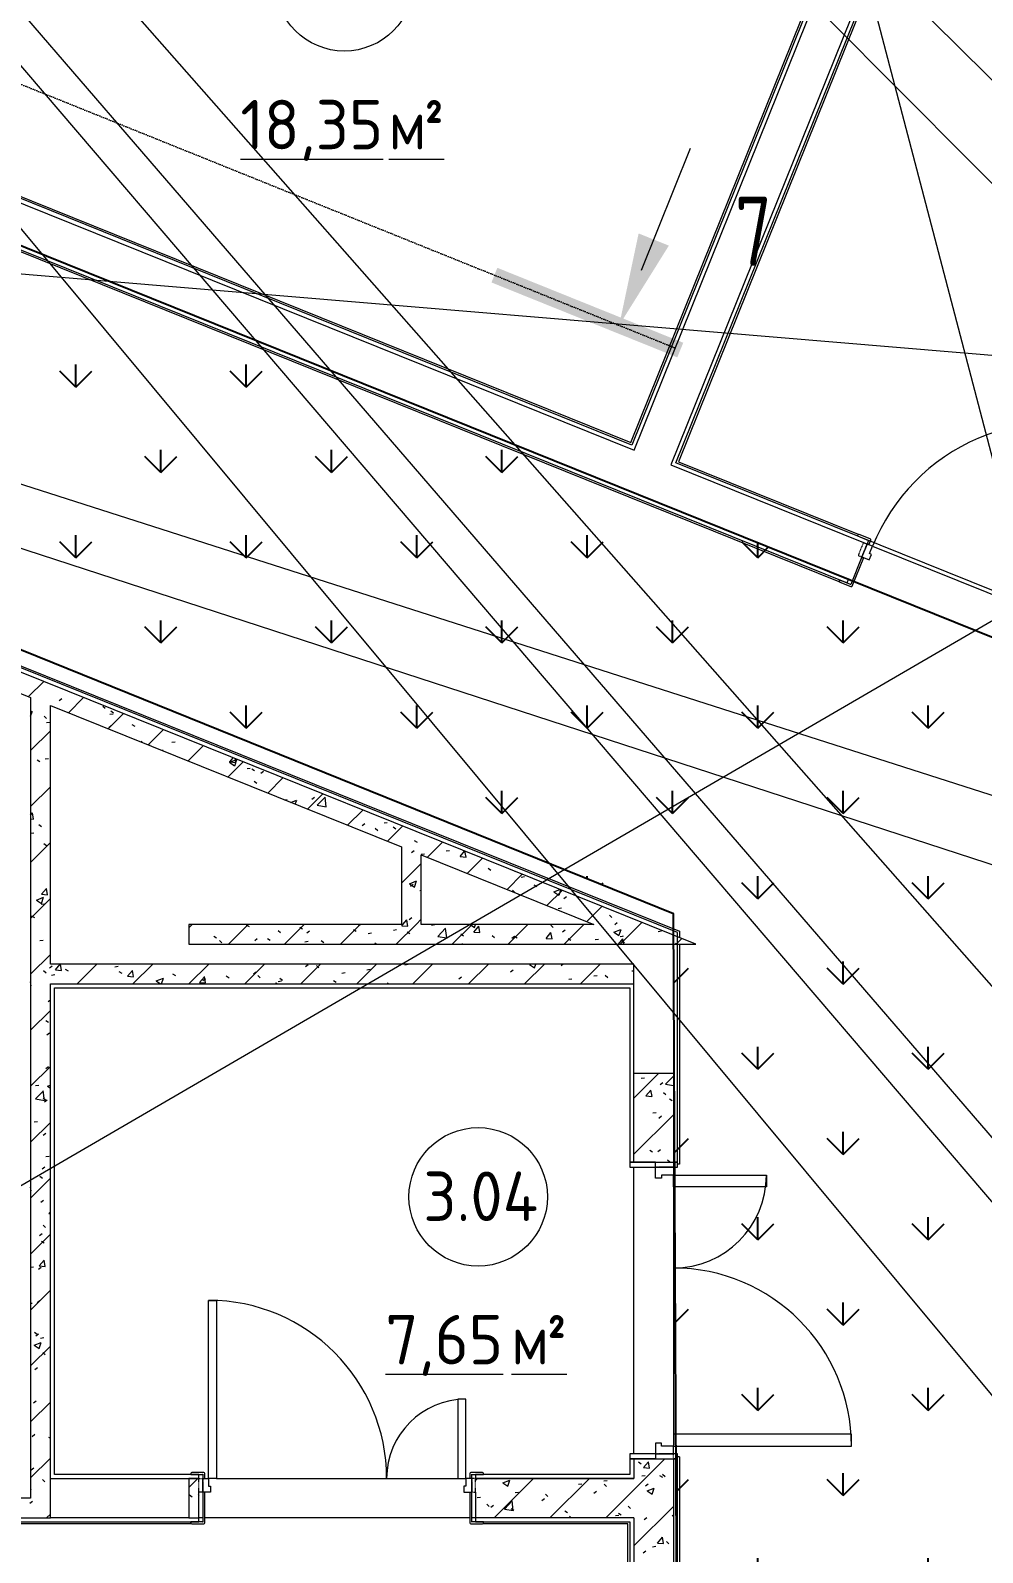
# Model space of a CAD drawing. Header units: millimetres. Extents: x -584918 to 2941280, y 3000189 to 4229862.
# Drawn here: x 174783 to 179597, y 4026667 to 4034362 of the extents above; entities that cross this region are included whole.
import ezdxf

# ---------------------------------------------------------------- set-up
doc = ezdxf.new("R2010")
doc.units = ezdxf.units.MM
doc.linetypes.add('ASVP_Линия разреза', pattern=[20, 0, -10, 0, -10])
doc.linetypes.add('ASVP_Невидимые', pattern=[5, 3, -2])
for name, color, linetype, lineweight in [('Двери', 7, 'Continuous', 0), ('Марки помещений', 7, 'Continuous', 0), ('Обобщенные модели', 7, 'Continuous', 0), ('Перекрытие', 7, 'Continuous', 0), ('Разрезы', 7, 'Continuous', 0), ('Стены внутренние', 7, 'Continuous', 0), ('Стены несущие', 7, 'Continuous', 0), ('Стены отделка', 7, 'Continuous', 0), ('экспертиза ДУ', 1, 'Continuous', 0), ('экспертиза ДУ пояснения', 6, 'Continuous', 0), ('экспертиза условные обозначения', 1, 'Continuous', 0)]:
    doc.layers.add(name, color=color, linetype=linetype, lineweight=lineweight)
doc.styles.add('GOST Common_2', font='', dxfattribs={"height": 500})
doc.styles.add('GOST Common_3', font='', dxfattribs={"width": 0.9, "height": 500})
doc.styles.add('GOST Common_5', font='', dxfattribs={"width": 0.9, "height": 500})
doc.styles.get('GOST Common_2').set_extended_font_data('GOST Common')
doc.styles.get('GOST Common_3').set_extended_font_data('GOST Common')
doc.styles.get('GOST Common_5').set_extended_font_data('GOST Common')
pattern_1 = [(45, (188753.27, 4005092.92), (-141.4214, 141.4214), [])]
pattern_2 = [(50, (188753.27, 4005092.92), (364.368, -31.8783), [38.1, -419.1]), (355, (188753.27, 4005092.9), (-70.486, 382.1133), [30.48, -335.28]), (100.451, (188783.63, 4005090.26), (293.885, 350.2334), [32.38, -356.18]), (46.184, (188753.27, 4005194.5), (542.1585, -84.086), [57.15, -628.65]), (96.636, (188798.45, 4005187.5), (474.805, 494.8554), [48.57, -534.27]), (351.184, (188753.27, 4005194.5), (474.81, 494.85), [45.72, -502.92]), (21, (188804.07, 4005169.12), (303.2285, -204.5305), [38.1, -419.1]), (326, (188804.07, 4005169.1), (123.604, 368.376), [30.48, -335.28]), (71.451, (188829.33, 4005152.07), (426.834, 163.8427), [32.38, -356.18]), (37.5, (188753.27, 4005092.92), (6.17665, 169.11015), [16.764, -314.452, 16.764, -323.596, -336.55]), (37.5, (188753.27, 4005092.92), (6.17665, 169.11015), [-671.576, 16.764, -319.786]), (7.5, (188753.27, 4005092.92), (133.6389, 200.3615), [16.764, -177.292, 16.764, -306.832, -128.27]), (7.5, (188753.27, 4005092.92), (133.6389, 200.3615), [-517.652, 16.764, -111.506]), (327.5, (188639.98, 4005092.92), (271.1818, -11.45836), [16.764, -110.236, 16.764, -379.476, -525.78]), (327.5, (188639.98, 4005092.92), (271.1818, -11.45836), [-523.24, 16.764, -509.016]), (317.5, (188589.18, 4005092.92), (296.2585, 50.8528), [16.764, -148.336, 16.764, -246.38, -373.38]), (317.5, (188589.18, 4005092.92), (296.2585, 50.8528), [-428.244, 16.764, -356.616])]

# ---------------------------------------------------------------- blocks, each defined once
blk = doc.blocks.new('ASVP_ДверьДеревянная_2 полотна - Межкомнатная 1300х2000h_полотна_ Г Пр _1220 в свету_-7189934-АР Этаж 03')
at = {"layer": 'Двери', "lineweight": 18}
for p, q in [((-650, 1000), (-610, 1000)), ((-650, 100), (-650, 1000)), ((-610, 1000), (-610, 100)), ((650, 500), (610, 500)), ((610, 500), (610, 100)), ((650, 100), (650, 500)), ((-680, 100), (-650, 100)), ((-680, 30), (-680, 100)), ((-610, 100), (-650, 100)), ((-650, 100), (-650, 60)), ((610, 100), (650, 100)), ((680, 100), (650, 100)), ((650, 100), (650, 60)), ((680, 30), (680, 100)), ((-640, 30), (-680, 30)), ((-650, 60), (-640, 60)), ((-640, 60), (-640, 30)), ((650, 60), (640, 60)), ((640, 60), (640, 30)), ((640, 30), (680, 30))]:
    blk.add_line(p, q, dxfattribs=at)
at = {"layer": 'Двери', "linetype": 'ASVP_Невидимые', "lineweight": 18}
for p, q in [((-700, 100), (-680, 100)), ((-700, 30), (-700, 100)), ((-680, 100), (-680, 30)), ((700, 100), (680, 100)), ((680, 100), (680, 30)), ((700, 30), (700, 100)), ((-680, 30), (-700, 30)), ((680, 30), (700, 30))]:
    blk.add_line(p, q, dxfattribs=at)
at = {"layer": 'Двери'}
for centre, radius, start, end in [((-650, 100), 900, 360, 90), ((650, 100), 400, 90, 180)]:
    blk.add_arc(centre, radius, start, end, dxfattribs=at)
blk = doc.blocks.new('ASVP_НАЛИЧНИК МДФ_Двери - Наличник дверной МДФ-V12-АР Этаж 03')
at = {"layer": 'Обобщенные модели'}
for p, q in [((-680, 150), (-680, -1)), ((-670, -5), (-670, 150)), ((670, 150), (670, -5)), ((680, -1), (680, 150)), ((-681, 0), (-740, 0)), ((-740, 0), (-740, -5)), ((-681, -1), (-681, 0)), ((740, 0), (681, 0)), ((681, 0), (681, -1)), ((740, -5), (740, 0)), ((-735, -10), (-675, -10)), ((-680, -1), (-681, -1)), ((675, -10), (735, -10)), ((681, -1), (680, -1))]:
    blk.add_line(p, q, dxfattribs=at)
for centre, start, end in [((-735, -5), 180, 270), ((-675, -5), 270, 360), ((675, -5), 180, 270), ((735, -5), 270, 360)]:
    blk.add_arc(centre, 5, start, end, dxfattribs=at)
blk = doc.blocks.new('ASVP_НАЛИЧНИК МДФ_Двери - Наличник дверной МДФ-V13-АР Этаж 03')
at = {"layer": 'Обобщенные модели'}
for p, q in [((-681, 0), (-740, 0)), ((-740, 0), (-740, -5)), ((-681, -1), (-681, 0)), ((-680, 20), (-680, -1)), ((-670, -5), (-670, 20)), ((670, 20), (670, -5)), ((680, -1), (680, 20)), ((740, 0), (681, 0)), ((681, 0), (681, -1)), ((740, -5), (740, 0)), ((-735, -10), (-675, -10)), ((-680, -1), (-681, -1)), ((675, -10), (735, -10)), ((681, -1), (680, -1))]:
    blk.add_line(p, q, dxfattribs=at)
for centre, start, end in [((-735, -5), 180, 270), ((-675, -5), 270, 360), ((675, -5), 180, 270), ((735, -5), 270, 360)]:
    blk.add_arc(centre, 5, start, end, dxfattribs=at)
blk = doc.blocks.new('ASVP_ДверьДеревянная_1 полотно - Входная_внутр_ 1000х2000h_полотно_ Г Л _950 в свету_-7408861-АР Этаж 03')
at = {"layer": 'Двери', "lineweight": 18}
for p, q in [((500, 1100), (460, 1100)), ((460, 1100), (460, 100)), ((500, 100), (500, 1100)), ((-500, 100), (-530, 100)), ((-530, 100), (-530, 30)), ((-500, 60), (-500, 100)), ((460, 100), (500, 100)), ((530, 100), (500, 100)), ((500, 100), (500, 60)), ((530, 30), (530, 100)), ((-530, 30), (-490, 30)), ((-490, 60), (-500, 60)), ((-490, 30), (-490, 60)), ((500, 60), (490, 60)), ((490, 60), (490, 30)), ((490, 30), (530, 30))]:
    blk.add_line(p, q, dxfattribs=at)
at = {"layer": 'Двери', "linetype": 'ASVP_Невидимые', "lineweight": 18}
for p, q in [((-530, 100), (-550, 100)), ((-550, 100), (-550, 30)), ((-530, 30), (-530, 100)), ((550, 100), (530, 100)), ((530, 100), (530, 30)), ((550, 30), (550, 100)), ((-550, 30), (-530, 30)), ((530, 30), (550, 30))]:
    blk.add_line(p, q, dxfattribs=at)
at = {"layer": 'Двери'}
blk.add_arc((500, 100), 1000, 90, 180, dxfattribs=at)
blk = doc.blocks.new('ASVP_НАЛИЧНИК МДФ_Двери - Наличник дверной МДФ-V44-АР Этаж 03')
at = {"layer": 'Обобщенные модели'}
h = blk.add_hatch(dxfattribs=at)
h.set_pattern_fill('FP_9', color=256, style=0, pattern_type=2)
h.set_pattern_definition([(238.819, (18472.62, -20429.885), (847.5705, 1239.66265), [208.25, -1874.25]), (228.514, (18751.11, -20452.37), (-230.6308, -541.9905), [465.661, -465.661]), (220.384, (18828.95, -20645.53), (-616.941, -697.6711), [263.418, -1053.671])])
h.paths.add_polyline_path([(585, -10), (589, -7.5), (590, -5), (590, 0), (530, 0), (530, 150), (520, 150), (520, -5), (521.5, -8.5), (525, -10), (554, -10)])
h.paths.add_polyline_path([(-525, -10), (-521.5, -8.5), (-520, -5), (-520, 150), (-530, 150), (-531, 0), (-590, 0), (-590, -5), (-587.5, -9), (-585, -10), (-526.4, -10)])
for p, q in [((-530, 150), (-530, -1)), ((-520, -5), (-520, 150)), ((520, 150), (520, -5)), ((530, -1), (530, 150)), ((-531, 0), (-590, 0)), ((-590, 0), (-590, -5)), ((-531, -1), (-531, 0)), ((590, 0), (531, 0)), ((531, 0), (531, -1)), ((590, -5), (590, 0)), ((-585, -10), (-525, -10)), ((-530, -1), (-531, -1)), ((525, -10), (585, -10)), ((531, -1), (530, -1))]:
    blk.add_line(p, q, dxfattribs=at)
for centre, start, end in [((-585, -5), 180, 270), ((-525, -5), 270, 360), ((525, -5), 180, 270), ((585, -5), 270, 360)]:
    blk.add_arc(centre, 5, start, end, dxfattribs=at)
blk = doc.blocks.new('ASVP_НАЛИЧНИК МДФ_Двери - Наличник дверной МДФ-V45-АР Этаж 03')
at = {"layer": 'Обобщенные модели'}
h = blk.add_hatch(dxfattribs=at)
h.set_pattern_fill('FP_10', color=256, style=0, pattern_type=2)
h.set_pattern_definition([(58.819, (-18472.62, 20669.885), (-847.5705, -1239.66265), [208.25, -1874.25]), (48.514, (-18751.11, 20692.37), (230.6314, 541.9913), [465.661, -465.661]), (40.384, (-18828.95, 20885.53), (616.941, 697.6711), [263.418, -1053.671])])
h.paths.add_polyline_path([(-590, 0), (-590, -5), (-587.5, -9), (-585, -10), (-524.2, -9.7), (-521.5, -8.5), (-520, -5), (-520, 0), (-589, 0)])
h.paths.add_polyline_path([(520, 0), (520, -5), (521.5, -8.5), (525, -10), (585, -10), (589, -7.5), (590, -5), (590, 0), (521, 0)])
for p, q in [((-531, 0), (-590, 0)), ((-590, 0), (-590, -5)), ((-531, -1), (-531, 0)), ((-530, 20), (-530, -1)), ((-520, -5), (-520, 20)), ((520, 20), (520, -5)), ((530, -1), (530, 20)), ((590, 0), (531, 0)), ((531, 0), (531, -1)), ((-585, -10), (-525, -10)), ((-530, -1), (-531, -1)), ((525, -10), (585, -10)), ((531, -1), (530, -1)), ((590, -5), (590, 0))]:
    blk.add_line(p, q, dxfattribs=at)
for centre, start, end in [((-585, -5), 180, 270), ((-525, -5), 270, 360), ((525, -5), 180, 270), ((585, -5), 270, 360)]:
    blk.add_arc(centre, 5, start, end, dxfattribs=at)
blk = doc.blocks.new('ASVP_ДверьПротивопожарнаяСтальная_2 полотна - EI15 1370х2000h_полотна_ Г Л _1250 в свету_-6392377-АР Этаж 03')
at = {"layer": 'Двери', "lineweight": 18}
for p, q in [((685, 1000), (625, 1000)), ((625, 1000), (625, 100)), ((685, 100), (685, 1000)), ((-685, 570), (-625, 570)), ((-685, 100), (-685, 570)), ((-625, 570), (-625, 100)), ((-725, 100), (-685, 100)), ((-725, 10), (-725, 100)), ((-625, 100), (-685, 100)), ((-685, 100), (-685, 40)), ((625, 100), (685, 100)), ((725, 100), (685, 100)), ((685, 100), (685, 40)), ((725, 10), (725, 100)), ((-670, 10), (-725, 10)), ((-685, 40), (-670, 40)), ((-670, 40), (-670, 10)), ((685, 40), (670, 40)), ((670, 40), (670, 10)), ((670, 10), (725, 10))]:
    blk.add_line(p, q, dxfattribs=at)
at = {"layer": 'Двери', "linetype": 'ASVP_Невидимые', "lineweight": 18}
for p, q in [((-750, 100), (-725, 100)), ((-750, 10), (-750, 100)), ((-725, 100), (-725, 10)), ((750, 100), (725, 100)), ((725, 100), (725, 10)), ((750, 10), (750, 100)), ((-725, 10), (-750, 10)), ((725, 10), (750, 10))]:
    blk.add_line(p, q, dxfattribs=at)
at = {"layer": 'Двери'}
for centre, radius, start, end in [((685, 100), 900, 90, 180), ((-685, 100), 470, 360, 90)]:
    blk.add_arc(centre, radius, start, end, dxfattribs=at)
blk = doc.blocks.new('ASVP_ОТКОС_Оштукатуривание дверного откоса - Оштукатуривание дверного откоса-5741163-АР Этаж 03')
at = {"layer": 'Обобщенные модели'}
for p, q in [((-750, 130), (-750, 0)), ((-725, 0), (-725, 130)), ((725, 130), (725, 0)), ((750, 0), (750, 130)), ((-750, 0), (-725, 0)), ((725, 0), (750, 0))]:
    blk.add_line(p, q, dxfattribs=at)
blk = doc.blocks.new('ASVP_ОТКОС_Оштукатуривание дверного откоса - Оштукатуривание дверного откоса-5741164-АР Этаж 03')
at = {"layer": 'Обобщенные модели'}
for p, q in [((-750, 20), (-750, 0)), ((-725, 0), (-725, 20)), ((725, 20), (725, 0)), ((750, 0), (750, 20)), ((-750, 0), (-725, 0)), ((725, 0), (750, 0))]:
    blk.add_line(p, q, dxfattribs=at)
blk = doc.blocks.new('ASVP_ДверьДеревянная_1 полотно - Входная_внутр_ 1000х2000h_полотно_ Г Пр _950 в свету_-7487840-АР Этаж 03')
at = {"layer": 'Двери', "lineweight": 18}
for p, q in [((-500, 1100), (-460, 1100)), ((-500, 100), (-500, 1100)), ((-460, 1100), (-460, 100)), ((-530, 100), (-500, 100)), ((-530, 30), (-530, 100)), ((-460, 100), (-500, 100)), ((-500, 100), (-500, 60)), ((500, 100), (530, 100)), ((500, 60), (500, 100)), ((530, 100), (530, 30)), ((-490, 30), (-530, 30)), ((-500, 60), (-490, 60)), ((-490, 60), (-490, 30)), ((490, 60), (500, 60)), ((490, 30), (490, 60)), ((530, 30), (490, 30))]:
    blk.add_line(p, q, dxfattribs=at)
at = {"layer": 'Двери', "linetype": 'ASVP_Невидимые', "lineweight": 18}
for p, q in [((-550, 100), (-530, 100)), ((-550, 30), (-550, 100)), ((-530, 100), (-530, 30)), ((530, 100), (550, 100)), ((530, 30), (530, 100)), ((550, 100), (550, 30)), ((-530, 30), (-550, 30)), ((550, 30), (530, 30))]:
    blk.add_line(p, q, dxfattribs=at)
at = {"layer": 'Двери'}
blk.add_arc((-500, 100), 1000, 0, 90, dxfattribs=at)
blk = doc.blocks.new('ASVP_Марка_Помещение_ДваЗначения - Номер Площадь-685795-АР Этаж 03')
at = {"layer": 'Марки помещений'}
blk.add_circle((0, 0), 3.5, dxfattribs=at)
blk = doc.blocks.new('Разрез - Номер вида спереди_3_5 мм-64067-АР Этаж 03')
at = {"layer": 'Разрезы'}
for points in [[(9.798, 0.404), (9.798, -0.394), (-0.333, -0.394), (-0.333, 0.404)], [(2.176, -4.675), (3, 0), (3.824, -4.675)]]:
    blk.add_hatch(color=256, dxfattribs=at).paths.add_polyline_path(points)
at = {"layer": 'Разрезы', "lineweight": 20}
blk.add_line((3, -3), (3, -9.663), dxfattribs=at)

msp = doc.modelspace()

# ---------------------------------------------------------------- hatches: boundary and pattern name
at = {"layer": 'Стены внутренние'}
h = msp.add_hatch(dxfattribs=at)
h.set_pattern_fill('FP_4', color=256, style=0, pattern_type=2)
h.set_pattern_definition(pattern_1)
h.paths.add_polyline_path([(174884.165, 4030949.434), (174884.165, 4031057.248), (168876.63, 4033478.195), (168839.252, 4033385.443), (174784.165, 4030989.732)])
h = msp.add_hatch(dxfattribs=at)
h.set_pattern_fill('FP_5', color=256, style=0, pattern_type=2)
h.set_pattern_definition(pattern_2)
h.paths.add_polyline_path([(174884.165, 4030949.434), (174884.165, 4031057.248), (168876.63, 4033478.195), (168839.252, 4033385.443), (174784.165, 4030989.732)])
h = msp.add_hatch(dxfattribs=at)
h.set_pattern_fill('FP_4', color=256, style=0, pattern_type=2)
h.set_pattern_definition(pattern_1)
h.paths.add_polyline_path([(178077.277, 4029742.249), (178147.312, 4029742.249), (174884.165, 4031057.248), (174884.165, 4030949.434), (177879.772, 4029742.249), (178054.165, 4029742.249)])
h = msp.add_hatch(dxfattribs=at)
h.set_pattern_fill('FP_5', color=256, style=0, pattern_type=2)
h.set_pattern_definition(pattern_2)
h.paths.add_polyline_path([(178077.277, 4029742.249), (178147.312, 4029742.249), (174884.165, 4031057.248), (174884.165, 4030949.434), (177879.772, 4029742.249), (178054.165, 4029742.249)])
h = msp.add_hatch(dxfattribs=at)
h.set_pattern_fill('FP_4', color=256, style=0, pattern_type=2)
h.set_pattern_definition(pattern_1)
h.paths.add_polyline_path([(174784.165, 4026942.249), (174884.165, 4026942.249), (174884.165, 4030949.434), (174784.165, 4030989.732), (174784.165, 4027645.774)])
h = msp.add_hatch(dxfattribs=at)
h.set_pattern_fill('FP_5', color=256, style=0, pattern_type=2)
h.set_pattern_definition(pattern_2)
h.paths.add_polyline_path([(174784.165, 4026942.249), (174884.165, 4026942.249), (174884.165, 4030949.434), (174784.165, 4030989.732), (174784.165, 4027645.774)])
h = msp.add_hatch(dxfattribs=at)
h.set_pattern_fill('FP_4', color=256, style=0, pattern_type=2)
h.set_pattern_definition(pattern_1)
h.paths.add_polyline_path([(176659.165, 4029842.249), (176759.165, 4029842.249), (176759.165, 4030193.837), (176659.165, 4030234.135), (176659.165, 4029851.172)])
h = msp.add_hatch(dxfattribs=at)
h.set_pattern_fill('FP_5', color=256, style=0, pattern_type=2)
h.set_pattern_definition(pattern_2)
h.paths.add_polyline_path([(176659.165, 4029842.249), (176759.165, 4029842.249), (176759.165, 4030193.837), (176659.165, 4030234.135), (176659.165, 4029851.172)])
h = msp.add_hatch(dxfattribs=at)
h.set_pattern_fill('FP_4', color=256, style=0, pattern_type=2)
h.set_pattern_definition(pattern_1)
h.paths.add_polyline_path([(177596.122, 4029742.249), (177879.772, 4029742.249), (177631.624, 4029842.249), (175584.165, 4029842.249), (175584.165, 4029742.249), (177114.967, 4029742.249)])
h = msp.add_hatch(dxfattribs=at)
h.set_pattern_fill('FP_5', color=256, style=0, pattern_type=2)
h.set_pattern_definition(pattern_2)
h.paths.add_polyline_path([(177596.122, 4029742.249), (177879.772, 4029742.249), (177631.624, 4029842.249), (175584.165, 4029842.249), (175584.165, 4029742.249), (177114.967, 4029742.249)])
h = msp.add_hatch(dxfattribs=at)
h.set_pattern_fill('FP_4', color=256, style=0, pattern_type=2)
h.set_pattern_definition(pattern_1)
h.paths.add_polyline_path([(176759.165, 4029542.249), (177834.165, 4029542.249), (177834.165, 4029642.249), (174884.165, 4029642.249), (174884.165, 4029542.249), (176659.165, 4029542.249)])
h = msp.add_hatch(dxfattribs=at)
h.set_pattern_fill('FP_5', color=256, style=0, pattern_type=2)
h.set_pattern_definition(pattern_2)
h.paths.add_polyline_path([(176759.165, 4029542.249), (177834.165, 4029542.249), (177834.165, 4029642.249), (174884.165, 4029642.249), (174884.165, 4029542.249), (176659.165, 4029542.249)])
h = msp.add_hatch(dxfattribs=at)
h.set_pattern_fill('FP_4', color=256, style=0, pattern_type=2)
h.set_pattern_definition(pattern_1)
h.paths.add_polyline_path([(178034.165, 4025292.249), (178034.165, 4027140.561), (177834.165, 4027140.561), (177834.165, 4025292.249)])
h.paths.add_polyline_path([(177944.165, 4028640.561), (178034.165, 4028640.561), (178034.165, 4029088.442), (177834.165, 4029088.442), (177834.165, 4028640.561)])
h = msp.add_hatch(dxfattribs=at)
h.set_pattern_fill('FP_5', color=256, style=0, pattern_type=2)
h.set_pattern_definition(pattern_2)
h.paths.add_polyline_path([(178034.165, 4025292.249), (178034.165, 4027140.561), (177834.165, 4027140.561), (177834.165, 4025292.249)])
h.paths.add_polyline_path([(177944.165, 4028640.561), (178034.165, 4028640.561), (178034.165, 4029088.442), (177834.165, 4029088.442), (177834.165, 4028640.561)])
h = msp.add_hatch(dxfattribs=at)
h.set_pattern_fill('FP_4', color=256, style=0, pattern_type=2)
h.set_pattern_definition(pattern_1)
h.paths.add_polyline_path([(175634.165, 4026842.249), (175634.165, 4027042.249), (175584.165, 4027042.249), (175584.165, 4026842.249)])
h.paths.add_polyline_path([(177814.165, 4026842.249), (177834.165, 4026842.249), (177834.165, 4027042.249), (177034.165, 4027042.249), (177034.165, 4026842.249), (177114.967, 4026842.249)])
h = msp.add_hatch(dxfattribs=at)
h.set_pattern_fill('FP_5', color=256, style=0, pattern_type=2)
h.set_pattern_definition(pattern_2)
h.paths.add_polyline_path([(175634.165, 4026842.249), (175634.165, 4027042.249), (175584.165, 4027042.249), (175584.165, 4026842.249)])
h.paths.add_polyline_path([(177814.165, 4026842.249), (177834.165, 4026842.249), (177834.165, 4027042.249), (177034.165, 4027042.249), (177034.165, 4026842.249), (177114.967, 4026842.249)])
h = msp.add_hatch(dxfattribs=at)
h.set_pattern_fill('FP_4', color=256, style=0, pattern_type=2)
h.set_pattern_definition(pattern_1)
h.paths.add_polyline_path([(169184.165, 4026842.249), (172134.165, 4026842.249), (172134.165, 4026942.249), (168984.165, 4026942.249), (168984.165, 4026842.249), (169084.165, 4026842.249)])
h.paths.add_polyline_path([(174684.165, 4026842.249), (174884.165, 4026842.249), (174884.165, 4026942.249), (173234.165, 4026942.249), (173234.165, 4026842.249), (174584.165, 4026842.249)])
h = msp.add_hatch(dxfattribs=at)
h.set_pattern_fill('FP_5', color=256, style=0, pattern_type=2)
h.set_pattern_definition(pattern_2)
h.paths.add_polyline_path([(169184.165, 4026842.249), (172134.165, 4026842.249), (172134.165, 4026942.249), (168984.165, 4026942.249), (168984.165, 4026842.249), (169084.165, 4026842.249)])
h.paths.add_polyline_path([(174684.165, 4026842.249), (174884.165, 4026842.249), (174884.165, 4026942.249), (173234.165, 4026942.249), (173234.165, 4026842.249), (174584.165, 4026842.249)])
at = {"layer": 'экспертиза условные обозначения', "lineweight": -3}
h = msp.add_hatch(dxfattribs=at)
h.set_pattern_fill('GRASS', color=3, scale=24)
h.set_pattern_definition([(90, (188374.25, 3759702.1), (-431.0523, 431.0523), [114.3, -747.8046]), (45, (188374.25, 3759702.1), (-431.0523, 431.0523), [114.3, -495.3]), (135, (188374.25, 3759702.1), (-431.0523, -431.0523), [114.3, -495.3])])
edge = h.paths.add_edge_path()
edge.add_line((172013.004, 4032322.098), (172723.179, 4034084.384))
edge.add_line((172723.179, 4034084.384), (184486.953, 4029343.758))
edge.add_line((184486.953, 4029343.758), (183776.778, 4027581.472))
edge.add_line((183776.778, 4027581.472), (182548.703, 4028081.759))
edge.add_arc((182096.527, 4027065.375), 1112.43, 66.0163459, 179.3697779)
edge.add_line((180984.165, 4027077.61), (180984.165, 4025242.249))
edge.add_line((180984.165, 4025242.249), (178056.238, 4025242.249))
edge.add_line((178056.238, 4025242.249), (178034.165, 4029895.66))
edge.add_line((178034.165, 4029895.66), (174048.703, 4031507.132))
edge.add_line((174048.703, 4031507.132), (172013.004, 4032322.098))

# ---------------------------------------------------------------- linework, layer by layer
at = {"layer": 'Перекрытие'}
for p, q in [((178938.256, 4031579.8), (178919.706, 4031587.276)), ((179912.151, 4031187.335), (178947.531, 4031576.062)), ((177834.165, 4027165.561), (177834.165, 4028615.561)), ((178034.165, 4028515.561), (178034.165, 4027265.561)), ((175724.165, 4027042.249), (176944.165, 4027042.249)), ((175654.165, 4026842.249), (175634.165, 4026842.249)), ((177004.165, 4026842.249), (175664.165, 4026842.249)), ((177034.165, 4026842.249), (177014.165, 4026842.249))]:
    msp.add_line(p, q, dxfattribs=at)
at = {"layer": 'Разрезы', "linetype": 'ASVP_Линия разреза'}
msp.add_line((178038.011, 4032759.078), (172937.57, 4034814.479), dxfattribs=at)
at = {"layer": 'Стены внутренние'}
for p, q in [((180018.193, 4037042.056), (178059.605, 4032181.857)), ((177818.45, 4032279.039), (179066.863, 4035376.952)), ((174683.436, 4033542.402), (177818.45, 4032279.039)), ((178871.392, 4031574.401), (174586.255, 4033301.247)), ((172014.665, 4032245.958), (178064.165, 4029808.1)), ((178059.605, 4032181.857), (178968.574, 4031815.556)), ((178968.574, 4031815.556), (178966.705, 4031810.918)), ((178871.392, 4031574.401), (178873.261, 4031579.039)), ((178064.165, 4029808.1), (178064.165, 4029775.756)), ((178064.165, 4029742.249), (178064.165, 4028630.561)), ((178064.165, 4028630.561), (178054.165, 4028630.561)), ((178064.165, 4027150.561), (178054.165, 4027150.561)), ((178064.165, 4027150.561), (178064.165, 4025272.249)), ((175594.165, 4026812.249), (175594.165, 4026817.249)), ((177074.165, 4026812.249), (177074.165, 4026817.249)), ((175594.165, 4026812.249), (173274.165, 4026812.249)), ((177804.165, 4026812.249), (177074.165, 4026812.249)), ((177804.165, 4018072.249), (177804.165, 4026812.249))]:
    msp.add_line(p, q, dxfattribs=at)
at = {"layer": 'Стены несущие'}
for p, q in [((178147.312, 4029742.249), (168876.63, 4033478.195)), ((174684.165, 4031030.031), (174784.165, 4030989.732)), ((174784.165, 4030989.732), (174784.165, 4026942.249)), ((174884.165, 4029642.249), (174884.165, 4030949.434)), ((174884.165, 4030949.434), (176659.165, 4030234.135)), ((176659.165, 4030234.135), (176659.165, 4029842.249)), ((176759.165, 4030193.837), (177631.624, 4029842.249)), ((176759.165, 4029842.249), (176759.165, 4030193.837)), ((176659.165, 4029842.249), (175584.165, 4029842.249)), ((175584.165, 4029842.249), (175584.165, 4029742.249)), ((177631.624, 4029842.249), (176759.165, 4029842.249)), ((175584.165, 4029742.249), (178147.312, 4029742.249)), ((177834.165, 4029642.249), (174884.165, 4029642.249)), ((177834.165, 4029542.249), (177834.165, 4029642.249)), ((174884.165, 4026842.249), (174884.165, 4029542.249)), ((174884.165, 4029542.249), (177834.165, 4029542.249)), ((177834.165, 4028640.561), (177834.165, 4029088.442)), ((178034.165, 4029088.442), (177834.165, 4029088.442)), ((178034.165, 4029088.442), (178034.165, 4028640.561)), ((177834.165, 4028640.561), (177944.165, 4028640.561)), ((177944.165, 4027140.561), (177834.165, 4027140.561)), ((177834.165, 4027140.561), (177834.165, 4027042.249)), ((178034.165, 4027140.561), (178034.165, 4025292.249)), ((175584.165, 4027042.249), (175584.165, 4026842.249)), ((175634.165, 4027042.249), (175584.165, 4027042.249)), ((175584.165, 4027042.249), (175634.165, 4027042.249)), ((175634.165, 4026842.249), (175634.165, 4026972.249)), ((177834.165, 4027042.249), (177034.165, 4027042.249)), ((177034.165, 4027042.249), (177814.165, 4027042.249)), ((177034.165, 4026972.249), (177034.165, 4026842.249)), ((174784.165, 4026942.249), (174684.165, 4026942.249)), ((173234.165, 4026842.249), (174884.165, 4026842.249)), ((175584.165, 4026842.249), (175634.165, 4026842.249)), ((177834.165, 4026842.249), (177034.165, 4026842.249)), ((177834.165, 4026842.249), (177834.165, 4025292.249))]:
    msp.add_line(p, q, dxfattribs=at)
at = {"layer": 'Стены отделка'}
for p, q in [((180001.581, 4037081.095), (178020.566, 4032165.244)), ((178046.592, 4032176.319), (180012.655, 4037055.069)), ((179079.876, 4035382.489), (177823.988, 4032266.026)), ((177835.063, 4032240), (179105.902, 4035393.564)), ((177823.988, 4032266.026), (173705.804, 4033925.592)), ((174635.122, 4033529.528), (177835.063, 4032240)), ((174552.892, 4033325.474), (178912.23, 4031568.725)), ((178919.706, 4031587.276), (174560.367, 4033344.024)), ((178054.165, 4029801.348), (172010.927, 4032236.683)), ((178020.566, 4032165.244), (178994.461, 4031772.779)), ((179938.731, 4031413.816), (178046.592, 4032176.319)), ((179040.837, 4031754.091), (179931.255, 4031395.265)), ((178912.23, 4031568.725), (178919.706, 4031587.276)), ((178034.165, 4029787.845), (178034.165, 4029088.442)), ((178054.165, 4028640.561), (178054.165, 4029801.348)), ((174904.165, 4027062.249), (174904.165, 4029522.249)), ((174904.165, 4029522.249), (177814.165, 4029522.249)), ((177814.165, 4029522.249), (177814.165, 4028640.561)), ((177834.165, 4029088.442), (177834.165, 4029542.249)), ((177814.165, 4028640.561), (177834.165, 4028640.561)), ((178034.165, 4028640.561), (178054.165, 4028640.561)), ((177834.165, 4027140.561), (177814.165, 4027140.561)), ((177814.165, 4027140.561), (177814.165, 4027062.249)), ((178054.165, 4027140.561), (178034.165, 4027140.561)), ((178054.165, 4025262.249), (178054.165, 4027140.561)), ((175634.165, 4027062.249), (174904.165, 4027062.249)), ((175634.165, 4027042.249), (175634.165, 4027062.249)), ((177814.165, 4027062.249), (177034.165, 4027062.249)), ((177034.165, 4027062.249), (177034.165, 4027042.249)), ((174884.165, 4027042.249), (175584.165, 4027042.249)), ((177814.165, 4027042.249), (177834.165, 4027042.249)), ((173234.165, 4026822.249), (175634.165, 4026822.249)), ((175584.165, 4026842.249), (174884.165, 4026842.249)), ((175634.165, 4026822.249), (175634.165, 4026842.249)), ((177034.165, 4026842.249), (177034.165, 4026822.249)), ((177034.165, 4026822.249), (177814.165, 4026822.249)), ((177814.165, 4026822.249), (177814.165, 4018062.249))]:
    msp.add_line(p, q, dxfattribs=at)
at = {"layer": 'экспертиза ДУ'}
for points in [[(180237.456, 4029950.349), (115127.279, 4051168.128)], [(115127.279, 4051168.128), (181187.117, 4030001.57)], [(184024.181, 4032351.183), (105367.279, 4038948.128)], [(184630.415, 4034276.14), (107197.279, 3989238.128)]]:
    msp.add_lwpolyline(points, dxfattribs=at)
at = {"layer": 'экспертиза ДУ пояснения'}
for points in [[(180237.456, 4029950.349), (170377.388, 4067571.086)], [(148498.361, 4064875.94), (187664.311, 4017827.005)], [(188616.346, 4017945.978), (148498.361, 4064875.94)], [(194269.216, 4011811.649), (148498.361, 4064875.94)], [(148498.361, 4064875.94), (195205.731, 4011868.456)], [(201193.548, 4011941.16), (148498.361, 4064875.94)], [(148498.361, 4064875.94), (202128.636, 4011903.308)]]:
    msp.add_lwpolyline(points, dxfattribs=at)
at = {"layer": 'экспертиза условные обозначения', "color": 3, "lineweight": -3}
msp.add_lwpolyline([(172013.004, 4032322.098), (172723.179, 4034084.384), (184486.953, 4029343.758), (183776.778, 4027581.472), (182548.703, 4028081.759, 0.5393084), (180984.165, 4027077.61), (180984.165, 4025242.249), (178056.238, 4025242.249), (178034.165, 4029895.66), (174048.703, 4031507.132), (172013.004, 4032322.098)], format="xyb", dxfattribs=at)

# ---------------------------------------------------------------- block references
at = {"layer": 'Двери'}
for name, p, rotation in [('ASVP_ДверьДеревянная_1 полотно - Входная_внутр_ 1000х2000h_полотно_ Г Пр _950 в свету_-7487840-АР Этаж 03', (174087.609, 4033642.353), 338.0513009164578), ('ASVP_ДверьДеревянная_1 полотно - Входная_внутр_ 1000х2000h_полотно_ Г Л _950 в свету_-7408861-АР Этаж 03', (179467.219, 4031474.451), 338.0513009164578), ('ASVP_ДверьПротивопожарнаяСтальная_2 полотна - EI15 1370х2000h_полотна_ Г Л _1250 в свету_-6392377-АР Этаж 03', (177934.165, 4027890.561), 269.9999999999471)]:
    msp.add_blockref(name, p, dxfattribs=dict(at, rotation=rotation))
msp.add_blockref('ASVP_ДверьДеревянная_2 полотна - Межкомнатная 1300х2000h_полотна_ Г Пр _1220 в свету_-7189934-АР Этаж 03', (176334.165, 4026942.249), dxfattribs=at)
at = {"layer": 'Марки помещений', "xscale": 99.99999999999993, "yscale": 99.99999999999993, "zscale": 99.99999999999993}
for p in [(176370.283, 4034607.474), (177047.035, 4028465.482)]:
    msp.add_blockref('ASVP_Марка_Помещение_ДваЗначения - Номер Площадь-685795-АР Этаж 03', p, dxfattribs=at)
at = {"layer": 'Обобщенные модели'}
for name, p, rotation in [('ASVP_НАЛИЧНИК МДФ_Двери - Наличник дверной МДФ-V45-АР Этаж 03', (179512.072, 4031585.753), 158.0513009164576), ('ASVP_НАЛИЧНИК МДФ_Двери - Наличник дверной МДФ-V44-АР Этаж 03', (179422.366, 4031363.148), 338.0513009164578), ('ASVP_ОТКОС_Оштукатуривание дверного откоса - Оштукатуривание дверного откоса-5741163-АР Этаж 03', (177814.165, 4027890.561), 269.9999999999471), ('ASVP_ОТКОС_Оштукатуривание дверного откоса - Оштукатуривание дверного откоса-5741164-АР Этаж 03', (178054.165, 4027890.561), 89.99999999994694), ('ASVP_НАЛИЧНИК МДФ_Двери - Наличник дверной МДФ-V13-АР Этаж 03', (176334.165, 4027062.249), 180)]:
    msp.add_blockref(name, p, dxfattribs=dict(at, rotation=rotation))
msp.add_blockref('ASVP_НАЛИЧНИК МДФ_Двери - Наличник дверной МДФ-V12-АР Этаж 03', (176334.165, 4026822.249), dxfattribs=at)
at = {"layer": 'Разрезы', "xscale": 99.99999999999993, "yscale": 99.99999999999993, "zscale": 99.99999999999993, "rotation": 158.0513009164576}
msp.add_blockref('Разрез - Номер вида спереди_3_5 мм-64067-АР Этаж 03', (178038.011, 4032759.078), dxfattribs=at)

# ---------------------------------------------------------------- texts
at = {"layer": 'Марки помещений', "char_height": 250, "attachment_point": 1}
for s, insert, width, style in [('\\L18,35 ', (175844.689, 4034010.669), 909.11362, 'GOST Common_2'), ('\\L\\fGOST Common|b0|i0|c238|p34|;\\W.9;\\L²', (176773.377, 4034010.669), 165.94931, 'GOST Common_3'), ('\\L\\fGOST Common|b0|i0|c204|p34|;\\W.9;\\Lм', (176594.783, 4034010.669), 216.45562, 'GOST Common_2'), ('3.04', (176769.378, 4028593.207), 685.44281, 'GOST Common_2'), ('\\L7,65 ', (176578.142, 4027868.677), 772.02506, 'GOST Common_2'), ('\\L\\fGOST Common|b0|i0|c238|p34|;\\W.9;\\L²', (177393.72, 4027868.677), 165.94931, 'GOST Common_3'), ('\\L\\fGOST Common|b0|i0|c204|p34|;\\W.9;\\Lм', (177215.126, 4027868.677), 216.45562, 'GOST Common_2')]:
    msp.add_mtext(s, dxfattribs=dict(at, insert=insert, width=width, style=style))
at = {"layer": 'Разрезы', "insert": (178345.053, 4033522.124), "char_height": 350, "width": 243.713, "attachment_point": 1, "style": 'GOST Common_5'}
msp.add_mtext('\\fGOST Common|b0|i0|c204|p34|;\\W.8;7', dxfattribs=at)

doc.saveas('drawing.dxf')
